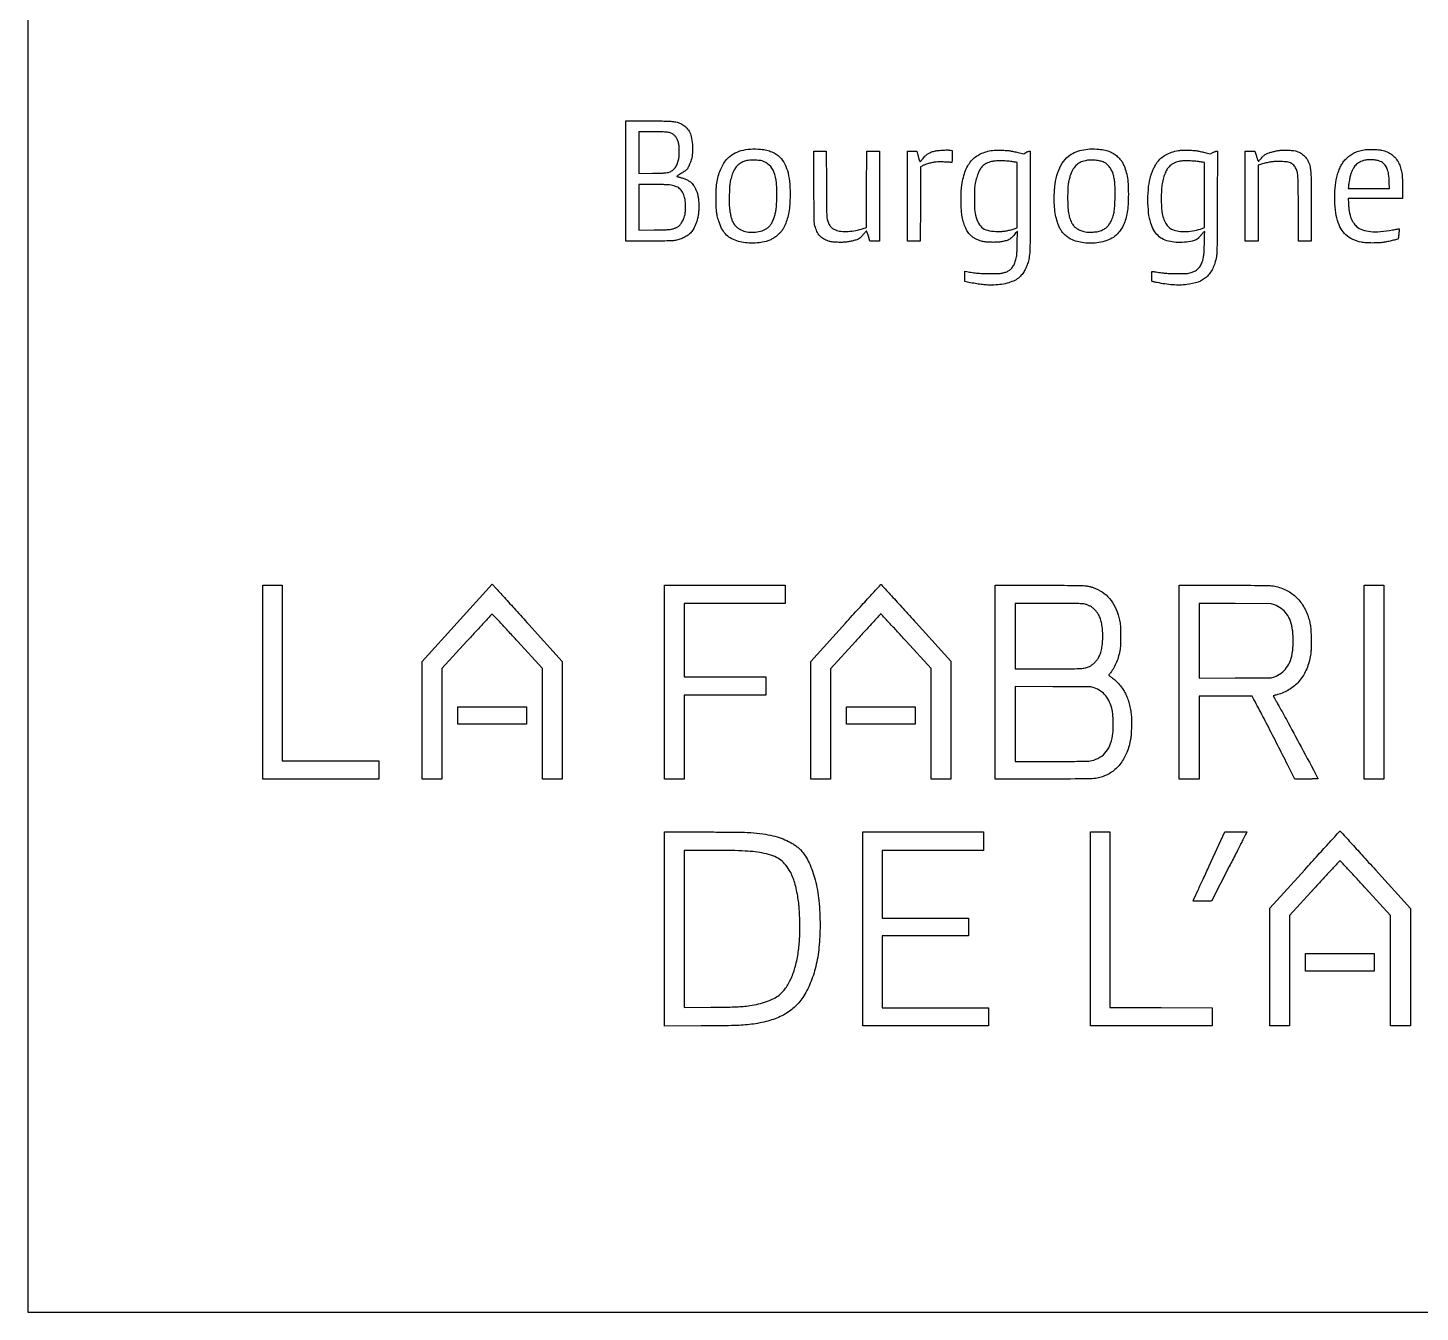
# Model space of a CAD drawing. Extents: x 0 to 6244, y 0 to 6667.
# Drawn here: x 0 to 3585, y 0 to 3308 of the extents above; entities that cross this region are included whole.
import ezdxf

# ---------------------------------------------------------------- set-up
doc = ezdxf.new("R2010")
doc.units = 0

msp = doc.modelspace()

# ---------------------------------------------------------------- linework, layer by layer
for points in [[(0, 3333.5), (0, 0), (3122, 0), (6244, 0), (6244, 3333.5), (6244, 6667), (3122, 6667), (0, 6667)], [(655, 1646), (655, 1420), (779.5, 1420), (904, 1420), (904, 1396.5), (904, 1373), (754.5, 1373), (605, 1373), (605, 1622.5), (605, 1872), (630, 1872), (655, 1872)], [(1950, 1848.5), (1950, 1825), (1820, 1825), (1690, 1825), (1690, 1730.5), (1690, 1636), (1795, 1636), (1900, 1636), (1900, 1612.5), (1900, 1589), (1795, 1589), (1690, 1589), (1690, 1481), (1690, 1373), (1664.5, 1373), (1639, 1373), (1639, 1622.5), (1639, 1872), (1794.5, 1872), (1950, 1872)], [(3492, 1622.5), (3492, 1373), (3466.5, 1373), (3441, 1373), (3441, 1622.5), (3441, 1872), (3466.5, 1872), (3492, 1872)], [(1284, 1536.5), (1284, 1514), (1195.5, 1514), (1107, 1514), (1107, 1536.5), (1107, 1559), (1195.5, 1559), (1284, 1559)], [(2285, 1536.5), (2285, 1514), (2196.5, 1514), (2108, 1514), (2108, 1536.5), (2108, 1559), (2196.5, 1559), (2285, 1559)], [(2461, 1213), (2461, 1189), (2330.5, 1189), (2200, 1189), (2200, 1102), (2200, 1015), (2311, 1015), (2422, 1015), (2422, 992), (2422, 969), (2311, 969), (2200, 969), (2200, 876.5), (2200, 784), (2337, 784), (2474, 784), (2474, 760.5), (2474, 737), (2312, 737), (2150, 737), (2150, 987), (2150, 1237), (2305.5, 1237), (2461, 1237)], [(2786.247826, 1010.75), (2786.5, 784.5), (2918.25, 784.246311), (3050, 783.992621), (3050, 760.496311), (3050, 737), (2893, 737), (2736, 737), (2736, 987), (2736, 1237), (2760.997826, 1237), (2785.995652, 1237)], [(3467, 901), (3467, 878), (3378.5, 878), (3290, 878), (3290, 901), (3290, 924), (3378.5, 924), (3467, 924)]]:
    msp.add_lwpolyline(points, close=True)
for points in [[(1656.144045, 3066.945951, -0.014226), (1664.801677, 3065.815101, -0.027205), (1671.653075, 3064.335207, -0.030197), (1677.81322, 3062.242381, -0.022947), (1684.285445, 3059.244556, -0.03981), (1689.547846, 3055.95097, -0.034112), (1694.518725, 3051.704213, -0.033253), (1698.990744, 3046.69818, -0.033148), (1702.764804, 3041.138358, -0.079027), (1708.250187, 3027.094384, -0.034349), (1711.173019, 3007.213042, -0.033845), (1711.377394, 2985.999102, -0.049015), (1708.46823, 2967.5, -0.03144), (1706.577064, 2961.731343, -0.013181), (1703.347571, 2954.219153, -0.012563), (1699.826111, 2947.066622, -0.046067), (1697.084619, 2942.833365, -0.065339), (1695.62666, 2941.409573, -0.008398), (1692.079519, 2938.843596, -0.009696), (1687.738783, 2935.93681, -0.007946), (1682.992994, 2932.995811, 0.003853), (1678.396285, 2930.19901, 0.006197), (1674.526767, 2927.736757, 0.001764), (1671.220207, 2925.557999, 0.256487), (1671.01302, 2925.162447, 0.317183), (1671.250683, 2924.83917, 0.004246), (1673.735578, 2924.032018, 0.010211), (1676.720892, 2923.156879, 0.006309), (1680.26302, 2922.244423, -0.026704), (1689.451931, 2919.473301, -0.030422), (1697.889211, 2915.835053, -0.033084), (1705.054257, 2911.597485, -0.054689), (1710.381799, 2907.022913, -0.046599), (1714.374958, 2901.866014, -0.022916), (1718.501397, 2894.658024, -0.022633), (1722.101146, 2886.785194, -0.032435), (1724.505271, 2879.5, -0.032506), (1726.290675, 2870.161728, -0.015974), (1727.402448, 2858.108468, -0.015774), (1727.762759, 2845.463826, -0.022056), (1727.229754, 2834.170819, -0.015437), (1725.857194, 2822.989037, -0.024785), (1723.924507, 2813.579055, -0.027065), (1721.222153, 2805.032586, -0.024247), (1717.52528, 2796.5, -0.034268), (1711.169465, 2785.548305, -0.053331), (1704.136612, 2777.214122, -0.054574), (1695.626862, 2770.687329, -0.037987), (1684.818488, 2765.206528, -0.033697), (1673.359906, 2761.332862, -0.043976), (1662.45978, 2759.453562, -0.017795), (1645.691734, 2758.660682, -0.001415), (1601.25, 2758.268137), (1540, 2757.900536), (1540, 2912.950268), (1540, 3068), (1592.894045, 3068, -0.001765), (1614.254662, 3067.924614, -0.002401), (1633.522497, 3067.696071, -0.001958), (1649.444217, 3067.36836, -0.019236)], [(1573, 2986.413428), (1573, 2932.826857), (1608.75, 2933.229905, 0.001201), (1630.909376, 2933.532956, 0.011597), (1640.315402, 2933.902509, 0.027495), (1646.170596, 2934.593305, 0.036387), (1651.377037, 2935.895894, 0.081072), (1659.675859, 2940.213053, 0.070518), (1666.633405, 2947.127344, 0.062812), (1672.018316, 2956.483299, 0.045019), (1675.667089, 2968, 0.038053), (1676.968157, 2977.181105, 0.016303), (1677.366031, 2989.570772, 0.016134), (1676.964519, 3001.820739, 0.043734), (1675.645875, 3010.40374, 0.038917), (1672.906878, 3018.734419, 0.051657), (1669.094156, 3025.7357, 0.056968), (1664.293017, 3031.257456, 0.067486), (1658.615596, 3035.196108, 0.063834), (1651.859531, 3037.618319, 0.031493), (1642.830717, 3039.017881, 0.018327), (1629.310252, 3039.751004, 0.004118), (1606.25, 3039.965112), (1573, 3040)], [(1886.86894, 2994.965509, -0.028714), (1902.743078, 2992.409076, -0.044084), (1916.015576, 2988.227743, -0.049468), (1927.171554, 2982.24629, -0.052694), (1936.679077, 2974.298088, -0.077625), (1949.057877, 2956.746498, -0.053764), (1957.444705, 2933.905222, -0.043758), (1961.982615, 2905.241241, -0.024642), (1962.697309, 2870, -0.014703), (1961.346008, 2846.888127, -0.026513), (1958.683623, 2828.106856, -0.031091), (1954.459433, 2811.967853, -0.034194), (1948.367634, 2797, -0.010124), (1944.937506, 2790.332239, -0.030559), (1942.239287, 2785.994621, -0.031541), (1939.079274, 2782.091998, -0.011355), (1934.121554, 2776.942301, -0.028064), (1926.657231, 2770.321699, -0.035736), (1919.052942, 2765.1415, -0.035197), (1910.692985, 2761.039031, -0.025973), (1900.950655, 2757.659507, -0.042277), (1882.843657, 2754.036836, -0.032104), (1862.61378, 2753.049396, -0.032399), (1842.690795, 2754.650441, -0.046776), (1825.528164, 2758.822207, -0.052091), (1808.885928, 2766.576291, -0.073066), (1796.218961, 2776.945494, -0.069161), (1786.599139, 2790.981405, -0.041422), (1779.087456, 2809.79137, -0.014819), (1775.414432, 2823.192733, -0.031608), (1773.548765, 2833.764567, -0.023095), (1772.724699, 2846.366478, -0.004829), (1772.515319, 2868.5, -0.001949), (1772.590325, 2886.810912, -0.011323), (1772.886135, 2896.462561, -0.019259), (1773.548454, 2903.657245, -0.014509), (1774.808706, 2911.5, -0.024166), (1779.207656, 2929.738753, -0.033141), (1785.014075, 2945.584083, -0.036797), (1792.236615, 2959.090214, -0.046473), (1800.890944, 2970.298769, -0.076095), (1816.731625, 2982.810325, -0.059376), (1836.973459, 2991.320847, -0.053598), (1860.703383, 2995.450394, -0.041891)], [(2056.271322, 2906.25, 0.000512), (2056.560561, 2857.65272, 0.004073), (2056.900166, 2835.196476, 0.007722), (2057.410218, 2822.027121, 0.042557), (2058.394881, 2815, 0.040958), (2061.602652, 2804.851664, 0.065247), (2066.105579, 2796.956622, 0.073015), (2072.060348, 2791.108249, 0.068253), (2079.577537, 2787.056874, 0.067327), (2093.855326, 2783.810469, 0.0355), (2112.066364, 2783.479853, 0.033267), (2131.901309, 2785.858001, 0.033338), (2151.231221, 2790.844984), (2159.5, 2793.577258), (2159.7549, 2891.788629), (2160.009801, 2990), (2176.5049, 2990), (2193, 2990), (2193, 2874), (2193, 2758), (2180.635185, 2758), (2168.27037, 2758), (2164.423771, 2771, 0.007537), (2162.867129, 2775.983476, 0.012077), (2161.372843, 2780.18125, 0.005915), (2160.00794, 2783.618812, 0.30414), (2159.439241, 2784, 0.199788), (2158.742048, 2783.709837, 0.005087), (2156.314759, 2781.215903, 0.010082), (2153.510861, 2778.154478, 0.006616), (2150.400655, 2774.522222, -0.019179), (2144.450368, 2767.916553, -0.063851), (2139.887212, 2764.288995, -0.059181), (2134.37572, 2761.78854, -0.01488), (2124.876004, 2759.078153, -0.016349), (2115.178595, 2756.955649, -0.021555), (2106.216892, 2755.695697, -0.020065), (2096.692245, 2755.157467, -0.011623), (2085.224162, 2755.236841, -0.005259), (2076.420818, 2755.595201, -0.019517), (2070.890325, 2756.095591, -0.02714), (2066.409146, 2756.92738, -0.019375), (2061.5, 2758.320668, -0.058534), (2049.047056, 2764.065393, -0.073459), (2039.30065, 2772.205153, -0.069978), (2031.992247, 2783.153532, -0.047295), (2026.77593, 2797.252763, -0.044084), (2025.444874, 2804.927551, -0.014628), (2024.823733, 2816.343103, -0.005048), (2024.509531, 2837.276947, -0.000331), (2024.252533, 2897.75), (2023.921627, 2990), (2039.890135, 2990), (2055.858643, 2990)], [(2376.25, 2992.358152), (2380, 2991.738315), (2380, 2975.80177, -0.002164), (2379.958077, 2966.114114, -0.026161), (2379.731231, 2962.397811, -0.102416), (2379.203078, 2960.790048, -0.352511), (2378.25, 2960.418784, 0.060547), (2372.968105, 2961.409503, 0.00655), (2360.549939, 2962.04797, 0.008659), (2347.831206, 2962.314484, 0.022795), (2338.723138, 2961.932194, 0.028115), (2329.541912, 2960.603268, 0.018726), (2319.206086, 2958.102292, 0.01883), (2309.518072, 2954.972105, 0.042051), (2302.5, 2951.717552), (2298.5, 2949.43647), (2298.244976, 2853.718235), (2297.989953, 2758), (2281.494976, 2758), (2265, 2758), (2265, 2874), (2265, 2990), (2276.957655, 2990), (2288.91531, 2990), (2290.896618, 2983.25, -0.002273), (2291.783463, 2980.177037, -0.001342), (2292.815902, 2976.5, -0.001342), (2293.82716, 2972.822651, -0.002302), (2294.648088, 2969.75, 0.015227), (2295.411346, 2967.163245, 0.023428), (2296.242594, 2964.982812, 0.019917), (2297.043999, 2963.327576, 0.276777), (2297.590435, 2963, 0.16694), (2298.206029, 2963.211426, 0.023238), (2299.245578, 2964.101562, 0.024483), (2300.414731, 2965.313944, 0.018538), (2301.578913, 2966.75, -0.020953), (2309.155444, 2976.004214, -0.050745), (2315.663442, 2981.963892, -0.057137), (2322.746681, 2986.075113, -0.033319), (2332, 2989.401887, -0.037583), (2341.384859, 2991.33742, -0.015388), (2354.342762, 2992.604611, -0.015228), (2367.231621, 2993.072115, -0.042428)], [(2529, 2990.977216, -0.009719), (2532.437271, 2990.338797, -0.002665), (2537.827202, 2989.198934, -0.002693), (2543.92398, 2987.841177, -0.002806), (2549.922389, 2986.435911), (2564.344778, 2982.971632), (2570.24406, 2986.485816, -0.016406), (2572.68071, 2987.831047, -0.01808), (2575.123749, 2988.967708, -0.017763), (2577.267775, 2989.784037, -0.082254), (2578.571671, 2990), (2581, 2990), (2581, 2862.551216, -0.000579), (2580.894145, 2771.091287, -0.008113), (2580.284446, 2738.210871, -0.023261), (2578.737034, 2719.215056, -0.038586), (2575.467535, 2703.484725, -0.03271), (2571.060424, 2691.31551, -0.034314), (2565.162278, 2680.026473, -0.036513), (2558.24072, 2670.393527, -0.054462), (2550.770901, 2663.208999, -0.060304), (2537.904041, 2655.554615, -0.0391), (2521.549966, 2649.805752, -0.035545), (2502.694691, 2646.202732, -0.029468), (2482.289414, 2645.000836, -0.015991), (2468.952479, 2645.428632, -0.013956), (2455.047298, 2646.710894, -0.012711), (2440.01159, 2648.91087, -0.008991), (2423.25, 2652.111661), (2413, 2654.260707), (2413, 2667.501248), (2413, 2680.741789), (2417.75, 2679.84561, 0.012424), (2432.277662, 2677.47684, 0.012663), (2446.813131, 2675.850014, 0.01199), (2462.12462, 2674.897116, 0.009011), (2479, 2674.556948, 0.006475), (2496.267683, 2674.743727, 0.02765), (2506.539593, 2675.557442, 0.041737), (2514.436585, 2677.304837, 0.031995), (2522.696498, 2680.462634, 0.075911), (2530.325579, 2685.468145, 0.06317), (2536.673656, 2692.817401, 0.055258), (2541.651533, 2702.476439, 0.03744), (2545.202364, 2714.348993, 0.022159), (2546.264118, 2720.48073, 0.016213), (2546.917616, 2727.359145, 0.009735), (2547.33261, 2737.042749, 0.002203), (2547.644586, 2753.5), (2548.081099, 2783.5), (2542.816887, 2777.5, -0.006311), (2535.071856, 2768.894022, -0.03496), (2530.542146, 2764.627479, -0.057764), (2526.549248, 2762.067043, -0.038944), (2521.510732, 2760.072401, -0.020638), (2511.741269, 2757.49622, -0.025275), (2502.429744, 2755.935981, -0.022946), (2492.307912, 2755.230428, -0.01295), (2480, 2755.25739, -0.005057), (2470.683548, 2755.61349, -0.018811), (2464.83426, 2756.117393, -0.02555), (2460.003944, 2756.969652, -0.016633), (2454.526886, 2758.420775, -0.02113), (2445.877812, 2761.426976, -0.034363), (2438.863856, 2764.775963, -0.037194), (2432.778091, 2768.837677, -0.031124), (2426.965196, 2773.988677, -0.056394), (2419.720012, 2783.118724, -0.039346), (2413.648674, 2794.795562, -0.034784), (2408.826842, 2808.814004, -0.025031), (2405.34822, 2825, -0.028121), (2403.869781, 2838.972625, -0.008996), (2403.21799, 2859.856352, -0.009206), (2403.328282, 2881.058578, -0.022854), (2404.40314, 2896.541019, -0.024436), (2407.89257, 2917.643379, -0.033955), (2413.197048, 2936.04729, -0.037977), (2420.304322, 2951.775354, -0.049325), (2429.21513, 2964.830825, -0.057561), (2439.560357, 2974.630493, -0.046144), (2452.639229, 2982.669122, -0.043663), (2467.74559, 2988.556347, -0.039805), (2484.120184, 2991.957095, -0.029021), (2492.728873, 2992.536302, -0.007746), (2506.471639, 2992.449204, -0.007813), (2520.232238, 2991.933542, -0.027788)], [(2758.144045, 2994.947103, -0.026502), (2774.189831, 2992.451174, -0.046388), (2787.024931, 2988.480614, -0.052226), (2797.829862, 2982.61876, -0.04626), (2807.673349, 2974.429998, -0.012276), (2812.208514, 2969.657465, -0.029186), (2815.274323, 2965.842855, -0.029242), (2817.871693, 2961.701565, -0.012367), (2820.884961, 2955.870592, -0.039297), (2827.38505, 2939.29344, -0.035809), (2831.457286, 2921.381344, -0.028969), (2833.485554, 2899.875867, -0.013695), (2833.728804, 2872, -0.013157), (2832.597445, 2846.861356, -0.02853), (2830.123686, 2827.691108, -0.035034), (2825.930041, 2811.630847, -0.035238), (2819.541338, 2796.345824, -0.057689), (2808.897442, 2780.156332, -0.070144), (2795.430915, 2768.010286, -0.066467), (2778.519174, 2759.60841, -0.045267), (2757.618108, 2754.540507, -0.032316), (2738.260837, 2752.934052, -0.034802), (2719.337885, 2753.907243, -0.036559), (2701.66436, 2757.3804, -0.045905), (2686.041522, 2763.240823, -0.044851), (2677.613636, 2768.295741, -0.036477), (2669.576282, 2775.1044, -0.036811), (2662.697822, 2782.923874, -0.048744), (2657.74117, 2791, -0.034754), (2651.072501, 2807.524594, -0.03163), (2646.507544, 2825.339091, -0.028312), (2643.867315, 2845.377628, -0.018587), (2643.000836, 2868.644045, -0.031281), (2645.253602, 2904.649656, -0.050056), (2652.122052, 2934.651733, -0.059288), (2663.556844, 2958.720616, -0.078651), (2679.5, 2976.937573, -0.069301), (2694.495827, 2986.266323, -0.048288), (2713.432228, 2992.575727, -0.044166), (2735.072797, 2995.555761, -0.037491)], [(3012.5, 2990.597292, -0.00755), (3016.437822, 2989.828362, -0.002968), (3021.840812, 2988.654844, -0.002936), (3027.66799, 2987.316953, -0.003661), (3033.064467, 2986.002758), (3045.628934, 2982.845325), (3051.732731, 2986.422662, -0.016952), (3054.26201, 2987.792034, -0.018329), (3056.814179, 2988.949157, -0.018153), (3059.063785, 2989.777251, -0.079268), (3060.459988, 2990), (3063.083447, 2990), (3062.747128, 2859.25, -0.000296), (3062.500386, 2781.294194, -0.002768), (3062.188027, 2747.689597, -0.005321), (3061.697362, 2728.431365, -0.036376), (3060.666836, 2719, -0.026988), (3056.555157, 2701.865904, -0.040286), (3050.986838, 2687.509818, -0.045201), (3043.79786, 2675.540571, -0.051054), (3034.827935, 2665.582409, -0.09984), (3013.558377, 2652.933168, -0.056709), (2984.250561, 2646.24986, -0.047363), (2948.519534, 2645.66905, -0.031394), (2907.878576, 2651.444658, -0.003007), (2903.238238, 2652.433459, -0.004407), (2899.169339, 2653.363773, -0.002173), (2895.729201, 2654.198115, -0.07798), (2894.976543, 2654.514497, -0.252899), (2894.269178, 2655.744762, -0.002093), (2894.014278, 2667.216452, -0.002422), (2893.864237, 2678.593729, -0.201081), (2894.513706, 2680.180373, -0.224101), (2894.973122, 2680.345205, -0.003358), (2897.883422, 2680.043932, -0.008342), (2901.303029, 2679.608855, -0.005325), (2905.263706, 2678.994521, 0.00894), (2919.893582, 2676.833509, 0.012607), (2933.003714, 2675.470954, 0.012139), (2946.537143, 2674.738475, 0.00746), (2962.5, 2674.501005, 0.00684), (2978.919562, 2674.726346, 0.030997), (2988.451366, 2675.58054, 0.045199), (2995.992728, 2677.439522, 0.027497), (3004.5, 2680.906715, 0.072821), (3013.026211, 2686.583066, 0.074755), (3019.479135, 2694.420596, 0.06148), (3024.216355, 2705.121181, 0.031045), (3027.611826, 2719.5, 0.03135), (3028.871402, 2731.210827, 0.004441), (3029.733639, 2755.432554, 0.000938), (3030.396172, 2782.115177, 0.535053), (3029.304526, 2782.880027, 0.10663), (3028.706428, 2782.484836, 0.004083), (3026.849373, 2780.555383, 0.007154), (3024.690995, 2778.209555, 0.004965), (3022.316606, 2775.5, -0.001841), (3019.797628, 2772.588946, -0.001722), (3017.20077, 2769.63075, -0.001713), (3014.877301, 2767.020376, -0.005891), (3013.343771, 2765.349362, -0.145007), (3003.459114, 2759.577857, -0.030924), (2983.661671, 2756.002877, -0.03267), (2961.49486, 2754.860066, -0.047201), (2942, 2756.97648, -0.059264), (2924.223654, 2762.88436, -0.079853), (2910.239862, 2772.422845, -0.076834), (2899.577564, 2786.176857, -0.050471), (2891.663401, 2804.626444, -0.04926), (2886.100271, 2831.258968, -0.026848), (2884.302716, 2864.639264, -0.026711), (2886.1124, 2898.563009, -0.042825), (2891.649335, 2927, -0.028646), (2894.825714, 2936.119139, -0.016709), (2899.610651, 2946.667213, -0.016658), (2904.924382, 2956.567398, -0.038705), (2909.700722, 2963.5, -0.057362), (2920.306657, 2973.898904, -0.0483), (2933.604536, 2982.318061, -0.045659), (2949.041864, 2988.423793, -0.040235), (2966, 2991.948927, -0.029184), (2975.274544, 2992.563581, -0.009222), (2989.159845, 2992.41616, -0.009281), (3003.068606, 2991.753307, -0.027897)], [(3263.906932, 2990.493837, -0.06799), (3276.744883, 2985.481552, -0.071792), (3287.504875, 2977.279061, -0.070312), (3295.677087, 2966.204509, -0.061313), (3300.928689, 2952.778822, -0.037096), (3303.158766, 2940.255895, -0.016433), (3304.320755, 2923.493988, -0.007956), (3304.87416, 2896.421453, -0.001132), (3305, 2840.826322), (3305, 2758), (3288.57033, 2758), (3272.14066, 2758), (3271.731484, 2842.25, 0.000814), (3271.341408, 2902.399051, 0.012183), (3270.659662, 2923.382653, 0.036554), (3269.110474, 2935.23981, 0.062041), (3265.901488, 2944.703499, 0.076556), (3259.60989, 2953.828161, 0.103573), (3251.409507, 2959.53417, 0.076129), (3239.681983, 2962.522957, 0.025628), (3222, 2963.342742, 0.014179), (3209.529991, 2962.927692, 0.021806), (3198.792554, 2961.793571, 0.022005), (3188.266076, 2959.738094, 0.014804), (3176.447044, 2956.512217), (3168, 2953.935711), (3168, 2855.967855), (3168, 2758), (3151.5, 2758), (3135, 2758), (3135, 2874), (3135, 2990), (3147.457057, 2990), (3159.914115, 2990), (3163.017535, 2979.75, 0.000115), (3164.260899, 2975.646796, 0.000138), (3165.430231, 2971.794922, 0.000117), (3166.416477, 2968.552117, 0.000944), (3166.872977, 2967.0625, 0.032134), (3167.237578, 2966.10405, 0.036156), (3167.7102, 2965.23898, 0.038974), (3168.214991, 2964.57526, 0.130971), (3168.667065, 2964.277645, 0.271912), (3169.318619, 2964.415999, 0.00809), (3171.428558, 2966.407, 0.014032), (3173.886329, 2968.940894, 0.008968), (3176.604565, 2972.014287, -0.011834), (3180.371312, 2976.224309, -0.029286), (3183.375189, 2979.071869, -0.035634), (3186.309827, 2981.206607, -0.027482), (3189.779154, 2983.114138, -0.031891), (3196.265054, 2985.73482, -0.014905), (3204.950236, 2988.330666, -0.01468), (3214.27167, 2990.525645, -0.019635), (3222.845198, 2991.932459, -0.027891), (3231.958992, 2992.549535, -0.011715), (3244.25271, 2992.407016, -0.011252), (3256.246055, 2991.716336, -0.039127)], [(3486.5, 2992.53496, -0.053116), (3500.305183, 2988.15578, -0.057907), (3512.450251, 2981.056252, -0.059169), (3522.428258, 2971.517912, -0.059918), (3529.845958, 2959.94602, -0.036883), (3534.888494, 2947.195635, -0.037976), (3537.943697, 2933.965999, -0.028036), (3539.526724, 2917.349907, -0.009704), (3539.997183, 2893.25), (3540, 2868), (3469.845678, 2868), (3399.691355, 2868), (3400.315093, 2855.693234, 0.01577), (3401.170281, 2845.310029, 0.01491), (3402.688685, 2834.803989, 0.015615), (3404.672012, 2825.244904, 0.031044), (3406.94102, 2817.854179, 0.031888), (3409.615242, 2811.924791, 0.02618), (3413.186477, 2805.964335, 0.026601), (3417.275076, 2800.533669, 0.037638), (3421.502756, 2796.20649, 0.098159), (3436.599466, 2787.440042, 0.058005), (3457.033574, 2782.98787, 0.045934), (3482.738117, 2782.811957, 0.025379), (3513.879108, 2787.064168, -0.002457), (3520.48104, 2788.276037, -0.004002), (3526.097003, 2789.232098, -0.000747), (3531.037981, 2790.025033, -0.25785), (3531.383339, 2789.90011, -0.209715), (3531.623108, 2789.140035, -0.00052), (3530.363094, 2777.616011, -0.001519), (3529.128156, 2766.732407, -0.058763), (3528.563769, 2764.358515, -0.24508), (3527.395605, 2763.293365, -0.002607), (3516.486007, 2760.468081, -0.008336), (3504.742961, 2757.699695, -0.008522), (3493, 2755.346099, -0.032786), (3480.487706, 2753.898089, -0.012187), (3462.771742, 2753.449904, -0.01179), (3445.314561, 2753.845532, -0.041577), (3434.193451, 2755.292041, -0.05432), (3411.780687, 2762.743807, -0.077125), (3394.281549, 2774.295408, -0.078884), (3381.37812, 2790.384777, -0.05979), (3372.573294, 2811.26423, -0.043004), (3367.26147, 2838.34659, -0.027024), (3365.529292, 2870.580045, -0.027034), (3367.283148, 2902.786457, -0.043291), (3372.614589, 2929.781706, -0.022016), (3377.021326, 2942.836784, -0.032945), (3382.096839, 2953.746878, -0.036146), (3388.143612, 2963.107194, -0.036362), (3395.464412, 2971.479225, -0.042801), (3405.594351, 2979.908956, -0.044821), (3416.862376, 2986.344343, -0.042236), (3429.69234, 2990.953751, -0.031136), (3444.5, 2993.928222, -0.030625), (3453.26285, 2994.5845, -0.011671), (3465.513124, 2994.464211, -0.011683), (3477.754579, 2993.771524, -0.030297)], [(1851.5, 2965.571858, 0.018923), (1845.762079, 2964.000931, 0.030139), (1841.011447, 2962.183798, 0.029896), (1836.486758, 2959.797236, 0.018243), (1831.438433, 2956.47799, 0.069508), (1824.01975, 2949.470519, 0.051203), (1817.885981, 2939.959397, 0.042213), (1812.867706, 2927.614151, 0.024005), (1808.81891, 2912, 0.036393), (1807.150437, 2899.525407, 0.008523), (1806.240074, 2878.446986, 0.009114), (1806.070214, 2856.916408, 0.024735), (1806.982074, 2841.685894, 0.016308), (1808.487629, 2831.145134, 0.018895), (1810.623254, 2821.23585, 0.020572), (1813.215766, 2812.585931, 0.03936), (1816.110722, 2805.943642, 0.046609), (1819.708819, 2800.485709, 0.035622), (1824.571598, 2795.236574, 0.034862), (1830.264901, 2790.607344, 0.038898), (1836.349117, 2786.999664, 0.076174), (1851.193158, 2782.319661, 0.050167), (1869.105944, 2781.367401, 0.050003), (1886.932317, 2784.008054, 0.073607), (1901.526495, 2790.074319, 0.053983), (1907.829743, 2794.853618, 0.050789), (1913.10933, 2800.962604, 0.043649), (1917.663309, 2808.843642, 0.025174), (1921.795286, 2819, 0.024526), (1924.762866, 2829.054257, 0.024059), (1926.753967, 2839.415254, 0.019694), (1928.006927, 2851.612359, 0.009173), (1928.716586, 2867.5, 0.02603), (1927.659738, 2908.521543, 0.073825), (1921.285647, 2936.34692, 0.111799), (1909.139468, 2954.283329, 0.120218), (1890.744071, 2964.659801, 0.049751), (1883.281785, 2965.978281, 0.013057), (1871.137609, 2966.578069, 0.013035), (1858.982979, 2966.543656, 0.050165)], [(2481.358914, 2963.097022, 0.026789), (2474.322297, 2960.961526, 0.032175), (2467.986316, 2958.188541, 0.034497), (2462.463869, 2954.83426, 0.042675), (2457.862823, 2950.958061, 0.06741), (2452.005426, 2943.265511, 0.03458), (2446.755903, 2932.315274, 0.029922), (2442.288531, 2918.746904, 0.020861), (2438.8246, 2903, 0.038543), (2437.57895, 2890.299167, 0.006938), (2437.416295, 2866.523483, 0.006775), (2437.905529, 2842.759871, 0.041222), (2439.334205, 2830.555498, 0.047333), (2446.101775, 2808.165327, 0.11571), (2456.025059, 2794.22171, 0.11975), (2470.874821, 2786.424203, 0.052659), (2493, 2783.307755, 0.017176), (2505.097824, 2783.303341, 0.025168), (2515.702014, 2784.199493, 0.025593), (2526.028299, 2786.140596, 0.018653), (2537.273588, 2789.304761), (2547.5, 2792.598466), (2547.75568, 2876.799233, 0.000841), (2547.799416, 2909.087643, 0.001402), (2547.714272, 2936.272776, 0.000079), (2547.565346, 2960.705746, 0.403517), (2547.25568, 2961.022982, -0.027775), (2546.684812, 2961.072163, -0.000318), (2542.903231, 2961.613211, -0.000976), (2538.537035, 2962.249435, -0.000636), (2533.5, 2963, 0.021114), (2519.920796, 2964.458169, 0.015724), (2504.855656, 2964.960118, 0.015649), (2490.911006, 2964.549542, 0.045119)], [(2723.130856, 2965.459002, 0.064052), (2709.393019, 2960.574664, 0.08153), (2698.557277, 2952.637067, 0.074365), (2690.138961, 2941.028027, 0.043815), (2683.589112, 2925.155957, 0.021128), (2680.552474, 2913.811814, 0.026831), (2678.764856, 2903.119236, 0.020565), (2677.853347, 2890.280477, 0.006916), (2677.554311, 2871.5, 0.011236), (2678.030683, 2848.131414, 0.027655), (2679.712216, 2831.053946, 0.036705), (2682.825824, 2817.56304, 0.045902), (2687.731983, 2805.692979, 0.061012), (2693.049899, 2798.011628, 0.053346), (2700.289832, 2791.443505, 0.051067), (2709.084237, 2786.312573, 0.046715), (2719, 2782.885779, 0.046709), (2726.518142, 2781.780039, 0.016129), (2737.506809, 2781.555575, 0.016138), (2748.49097, 2782.040338, 0.04647), (2756, 2783.323531, 0.035627), (2767.031724, 2787.143509, 0.057937), (2775.623521, 2792.066484, 0.062995), (2782.356792, 2798.490373, 0.052053), (2787.788255, 2806.797352, 0.030028), (2793.606741, 2820.002689, 0.042945), (2797.008853, 2832.336262, 0.031941), (2798.833886, 2847.542051, 0.009379), (2799.700097, 2871.049153, 0.006456), (2799.802304, 2890.848568, 0.01688), (2799.212022, 2905.061302, 0.021909), (2797.80521, 2916.819736, 0.02142), (2795.367843, 2928.5, 0.046065), (2791.672837, 2938.925052, 0.049432), (2786.198655, 2948.236575, 0.052483), (2779.373314, 2955.785155, 0.068688), (2771.671695, 2960.982537, 0.059197), (2761.623989, 2964.516732, 0.032013), (2748.655524, 2966.555916, 0.031535), (2735.08857, 2966.948254, 0.044913)], [(2964, 2963.439924, 0.036369), (2956.850084, 2961.345117, 0.032351), (2949.782788, 2958.16876, 0.033412), (2943.462508, 2954.260028, 0.049567), (2938.57, 2949.971381, 0.062825), (2932.785394, 2941.979683, 0.034215), (2927.698722, 2930.96562, 0.030036), (2923.494895, 2917.575049, 0.022018), (2920.398912, 2902.310983, 0.029031), (2919.034957, 2888.443122, 0.009775), (2918.61936, 2868.116552, 0.009739), (2918.996528, 2847.823646, 0.029816), (2920.337945, 2834.134101, 0.033982), (2924.237327, 2817.114834, 0.060701), (2930.009993, 2803.992031, 0.073463), (2937.814121, 2794.387324, 0.082884), (2947.772561, 2787.913886, 0.075695), (2963.078498, 2783.84358, 0.037308), (2983.249804, 2783.152805, 0.035933), (3004.739278, 2785.57373, 0.043529), (3024.27683, 2791.002386), (3030, 2793.143698), (3030, 2877.071849, 0.000837), (3029.946104, 2909.255216, 0.001396), (3029.779687, 2936.3507, 0.000079), (3029.558272, 2960.703772, 0.405425), (3029.25, 2961.015641, -0.028273), (3028.679601, 2961.059868, -0.000279), (3024.616278, 2961.609593, -0.000919), (3019.937815, 2962.25396, -0.000595), (3014.528819, 2963.015641, 0.019028), (3001.361034, 2964.377242, 0.014149), (2986.752752, 2964.913487, 0.014043), (2973.232244, 2964.647268, 0.041156)], [(3442.601399, 2966.357856, 0.033126), (3435.926687, 2964.457044, 0.033688), (3429.600307, 2961.699794, 0.035103), (3423.967405, 2958.257549, 0.045265), (3419.36774, 2954.310522, 0.051884), (3415.366933, 2949.234269, 0.025109), (3411.299425, 2942.023336, 0.02423), (3407.70584, 2933.865401, 0.028203), (3405.120395, 2925.796528, 0.011441), (3403.913233, 2920.659713, 0.010784), (3402.916047, 2915.371129, 0.007324), (3401.875574, 2908.493744, 0.002069), (3400.456055, 2897.75), (3399.976365, 2894), (3453.105592, 2894), (3506.23482, 2894), (3505.766334, 2910.25, 0.028266), (3503.989347, 2931.022157, 0.067038), (3499.773539, 2945.922247, 0.090087), (3492.770574, 2956.39733, 0.093852), (3482.620011, 2963.562351, 0.056415), (3474.301632, 2966.270962, 0.033096), (3463.916744, 2967.691132, 0.032038), (3452.89532, 2967.753812, 0.038228)], [(1573, 2845.420144), (1573, 2786.840288), (1612.75, 2787.240455, 0.001156), (1636.701571, 2787.536943, 0.009592), (1647.563051, 2787.904993, 0.021367), (1654.36926, 2788.558917, 0.032751), (1660.169075, 2789.758703, 0.009544), (1663.389455, 2790.714635, 0.008312), (1666.723897, 2791.835435, 0.008388), (1669.706428, 2792.950116, 0.024331), (1671.714023, 2793.854106, 0.080736), (1677.942575, 2798.422832, 0.050681), (1683.60322, 2805.487168, 0.045399), (1688.317717, 2814.46557, 0.037116), (1691.716324, 2824.770023, 0.046543), (1693.157213, 2834.21642, 0.017719), (1693.462743, 2847.547825, 0.017755), (1692.821312, 2860.893726, 0.045394), (1691.14483, 2870.416872, 0.053581), (1685.81362, 2884.079041, 0.09822), (1678.374418, 2893.374704, 0.094312), (1667.725191, 2899.359454, 0.046467), (1652.549466, 2902.929837, 0.025533), (1647.691209, 2903.354286, 0.002891), (1636.650722, 2903.689014, 0.003458), (1623.384993, 2903.922677, 0.002674), (1608.927641, 2904), (1573, 2904)], [(1289.384765, 1771.75997), (1376, 1676.019941), (1376, 1524.50997), (1376, 1373), (1350.5, 1373), (1325, 1373), (1325, 1515.271908), (1325, 1657.543816), (1260.667658, 1727.925157, 0.000853), (1235.93443, 1754.891451, 0.001414), (1214.96338, 1777.548832, 0.000089), (1196.056942, 1797.852816, 0.287564), (1195.417658, 1798.023447, 0.132009), (1194.779315, 1797.621735, 0.00005), (1175.911023, 1777.225735, 0.000788), (1154.981941, 1754.525961, 0.000478), (1130.300717, 1727.620199), (1066.101434, 1657.5), (1066.050717, 1515.25), (1066, 1373), (1040.5, 1373), (1015, 1373), (1015, 1524.298553), (1015, 1675.597107), (1105.245029, 1775.288818), (1195.490059, 1874.980529), (1199.129794, 1871.240265, -0.00869), (1201.910888, 1868.281169, -0.000051), (1227.143583, 1840.475069, -0.000216), (1255.921371, 1808.728259, -0.000137)], [(2287.58789, 1775), (2376.889266, 1676.5), (2376.944633, 1524.75), (2377, 1373), (2351.5, 1373), (2326, 1373), (2326, 1515.361797), (2326, 1657.723595), (2261.354246, 1728.416043, 0.001042), (2236.514666, 1755.465632, 0.001741), (2215.490317, 1778.106337, 0.000123), (2196.585256, 1798.313244, 0.442873), (2196.000866, 1798.304246, -0.004623), (2195.420349, 1797.656639, -0.000002), (2176.658036, 1777.111586, -0.000032), (2155.791977, 1754.266074, -0.00002), (2131.14662, 1727.288387), (2067, 1657.076775), (2067, 1515.038387), (2067, 1373), (2041.5, 1373), (2016, 1373), (2016.007536, 1524.25), (2016.015072, 1675.5), (2105.757536, 1774.724112, -0.000829), (2140.267625, 1812.753436, -0.00137), (2169.547421, 1844.735308, -0.00009), (2195.938604, 1873.393442, -0.251581), (2196.893257, 1873.724112, -0.168571), (2197.847386, 1873.210905, -0.000068), (2224.109524, 1844.631458, -0.001023), (2253.247712, 1812.783016, -0.000621)], [(2722.026234, 1870.963997, -0.018742), (2730.97128, 1869.528389, -0.022958), (2739.188824, 1867.49544, -0.022929), (2747.193842, 1864.715175, -0.018613), (2755.5, 1861.032203, -0.0678), (2776.542269, 1846.944178, -0.065883), (2793.284215, 1827.617456, -0.061312), (2805.32593, 1803.30124, -0.046971), (2812.482595, 1774.489545, -0.028963), (2813.695236, 1761.300177, -0.008565), (2814.032867, 1741.015684, -0.008607), (2813.673227, 1720.699423, -0.028131), (2812.44991, 1707.317354, -0.027922), (2808.877202, 1689.981053, -0.032424), (2803.518716, 1674.019516, -0.034019), (2796.424012, 1659.581127, -0.038019), (2787.663001, 1646.795503, 0.013369), (2785.868993, 1644.435628, 0.021843), (2784.492739, 1642.333138, 0.01752), (2783.551221, 1640.613281, 0.345465), (2783.663001, 1640.060203, 0.019874), (2784.250282, 1639.598381, 0.001077), (2786.163507, 1638.219534, 0.001678), (2788.449166, 1636.591331, 0.001223), (2791, 1634.796447, -0.036049), (2800.009531, 1627.469129, -0.024989), (2809.114904, 1618.00293, -0.024176), (2817.599605, 1607.241748, -0.026291), (2824.753764, 1596, -0.03417), (2830.302558, 1584.390848, -0.022951), (2835.092, 1570.483416, -0.022114), (2838.78595, 1555.489004, -0.023725), (2841.038368, 1540.573892, -0.023265), (2841.8007, 1526.955705, -0.007679), (2841.681279, 1506.91114, -0.007254), (2840.973169, 1487.152004, -0.031185), (2839.650302, 1475.461552, -0.04999), (2830.106496, 1441.626517, -0.066819), (2814.596743, 1413.785383, -0.072752), (2793.531322, 1392.785294, -0.0759), (2767.621176, 1379.061953, -0.042504), (2753.242903, 1375.381095, -0.031411), (2736.900483, 1373.694172, -0.009516), (2708.245839, 1373.091604, -0.000499), (2616.36901, 1373), (2491, 1373), (2491, 1622.5), (2491, 1872), (2602.276234, 1872, -0.000673), (2650.129283, 1871.93561, -0.00149), (2686.624917, 1871.728635, -0.000876), (2715.024168, 1871.433177, -0.027382)], [(3202.533125, 1870.93211, -0.066306), (3234.495361, 1862.065025, -0.075224), (3261.535079, 1845.367533, -0.074553), (3282.60613, 1821.275164, -0.063566), (3297.081904, 1790.749365, -0.020148), (3300.894736, 1777.264464, -0.029108), (3303.076349, 1765.072557, -0.022537), (3304.1462, 1750.601938, -0.007183), (3304.456545, 1729, -0.002152), (3304.382865, 1711.88049, -0.011283), (3304.089439, 1702.470616, -0.018626), (3303.44564, 1695.414312, -0.015003), (3302.245394, 1687.89257, -0.057694), (3291.2375, 1652.743235, -0.07361), (3273.058935, 1624.112877, -0.077828), (3248.300464, 1603.141069, -0.074934), (3218, 1590.406952, 0.002003), (3213.947862, 1589.362477, 0.00314), (3210.472817, 1588.42853, 0.000859), (3207.454718, 1587.591457, 0.113405), (3207.120228, 1587.409543, 0.347923), (3207.064236, 1587.096863, 0.000448), (3210.227905, 1581.213141, 0.0033), (3213.853601, 1574.589693, 0.001993), (3218.232854, 1566.786894, -0.004709), (3240.760175, 1526.13256, -0.001035), (3278.649256, 1455.863034, -0.000079), (3321.219819, 1376.488083, -0.123655), (3322, 1373.381657, -0.41042), (3321.845463, 1373.225104, -0.000162), (3313.260938, 1373.116544, -0.002005), (3303.657648, 1373.036728, -0.001202), (3292.25, 1373.015088), (3262.5, 1373.030176), (3243.747597, 1410.265088, 0.001357), (3218.089854, 1460.868881, 0.001318), (3191.907678, 1511.829083, 0.001124), (3168.835131, 1556.20229, 0.007786), (3157.142264, 1577.743402), (3152.5, 1585.986804), (3084.25, 1585.993402), (3016, 1586), (3016, 1479.5), (3016, 1373), (2990.5, 1373), (2965, 1373), (2965, 1622.5), (2965, 1872), (3079.927641, 1872, -0.000614), (3130.868336, 1871.9374, -0.001563), (3167.836749, 1871.730976, -0.000932), (3195.875325, 1871.434515, -0.031451)], [(2542, 1741), (2542, 1657), (2627.75, 1657.017364, 0.000819), (2690.33701, 1657.132615, 0.013481), (2711.24246, 1657.769178, 0.041715), (2723.283127, 1659.47558, 0.055063), (2733.745722, 1663.108202, 0.049452), (2739.932903, 1666.842405, 0.02977), (2746.48746, 1672.378538, 0.02957), (2752.422758, 1678.739606, 0.044115), (2756.737881, 1685, 0.045397), (2761.715359, 1696.010052, 0.033912), (2765.219547, 1708.868599, 0.029706), (2767.303592, 1723.779688, 0.01987), (2767.98821, 1741, 0.019612), (2767.326655, 1757.859344, 0.02853), (2765.317139, 1772.600638, 0.032293), (2761.946785, 1785.420016, 0.043028), (2757.174623, 1796.470475, 0.045743), (2753.35513, 1802.236092, 0.025382), (2747.741562, 1808.543496, 0.02541), (2741.582102, 1814.189946, 0.05041), (2736.084677, 1817.874184, 0.021336), (2733.250374, 1819.232933, 0.011076), (2729.608806, 1820.696763, 0.010993), (2725.795633, 1822.037366, 0.016426), (2722.403989, 1823.024555, 0.045062), (2715.171611, 1824.194134, 0.012317), (2703.613226, 1824.721915, 0.004854), (2682.804746, 1824.956871, 0.000396), (2628.340037, 1825), (2542, 1825)], [(3016, 1729), (3016, 1632.940548), (3108.75, 1633.220274), (3201.5, 1633.5), (3209.975983, 1636.45718, 0.075508), (3227.582149, 1645.767186, 0.077134), (3241.483315, 1659.828035, 0.070928), (3251.311204, 1678.517908, 0.051116), (3256.927584, 1701.434334, 0.028392), (3257.750977, 1711.523365, 0.006166), (3257.966508, 1729, 0.006166), (3257.750977, 1746.476635, 0.028392), (3256.927584, 1756.565666, 0.051116), (3251.311204, 1779.482092, 0.070928), (3241.483315, 1798.171965, 0.077134), (3227.582149, 1812.232814, 0.075508), (3209.975983, 1821.54282), (3201.5, 1824.5), (3108.75, 1824.779726), (3016, 1825.059452)], [(2542.244997, 1514.77833), (2542.5, 1418.5), (2637, 1418.5, 0.000383), (2695.214061, 1418.544623, 0.004163), (2718.689814, 1418.776096, 0.009575), (2731.874816, 1419.268605, 0.043144), (2739.5, 1420.364322, 0.080684), (2760.628596, 1429.04867, 0.091469), (2776.886342, 1443.698518, 0.082301), (2788.024499, 1464.544634, 0.052319), (2794.095633, 1491.449144, 0.026781), (2794.916992, 1504.296743, 0.01063), (2794.723087, 1521.978977, 0.010273), (2793.806941, 1539.323594, 0.035105), (2792.192044, 1550.5, 0.048143), (2785.619491, 1571.025836, 0.069552), (2775.75596, 1587.296188, 0.074496), (2762.399582, 1599.448065, 0.065686), (2745.5, 1607.785449), (2737.5, 1610.5), (2639.744997, 1610.77833), (2541.989994, 1611.056659)], [(1862, 1235.085211, -0.013279), (1892.915554, 1231.630154, -0.022935), (1918.352002, 1226.903837, -0.026982), (1939.958826, 1220.60816, -0.033823), (1959.13465, 1212.385332, -0.019007), (1968.154013, 1207.331683, -0.018229), (1976.893473, 1201.54083, -0.01916), (1984.51477, 1195.626424, -0.036841), (1990.052335, 1190.236147, -0.072247), (2011.888744, 1156.978025, -0.046318), (2027.50082, 1113.421692, -0.038853), (2036.922914, 1059.797646, -0.024196), (2039.979882, 996, -0.024232), (2037.209716, 939.463324, -0.034666), (2028.880749, 889.968556, -0.038925), (2014.930857, 846.987324, -0.04891), (1995.258075, 810.04995, -0.063416), (1973.415354, 784.831501, -0.05962), (1945.518126, 765.281892, -0.052948), (1910.781746, 751.151421, -0.034721), (1868.5, 742.089127, -0.012804), (1847.542539, 739.644626, -0.013702), (1826.955859, 738.343725, -0.006854), (1797.046754, 737.685672, -0.000908), (1733.75, 737.275822), (1639, 736.83442), (1639, 987.015805), (1639, 1237.197189), (1743.75, 1236.714565, -0.000762), (1788.841045, 1236.438112, -0.001531), (1824.42747, 1236.056744, -0.00125), (1851.870075, 1235.609993, -0.016492)], [(3139, 1236.609116, -0.118321), (3138.927223, 1236.30588, -0.000007), (3125.64557, 1210.230688, -0.000277), (3110.969923, 1181.459173, -0.000167), (3093.538109, 1147.359116), (3048.076219, 1058.5), (3023.993357, 1058.23212, -0.001264), (3008.96181, 1058.102914, -0.017658), (3003.551586, 1058.261178, -0.068685), (3001.190856, 1058.743929, -0.450694), (3000.790339, 1059.73212, 0.007464), (3001.473999, 1061.158808, 0.000012), (3013.273295, 1086.757248, 0.000094), (3026.505893, 1115.481271, 0.000058), (3042.04998, 1149.25), (3082.429775, 1237), (3110.714887, 1237, -0.001295), (3121.56082, 1236.971911, -0.00216), (3130.691248, 1236.885178, -0.000188), (3138.841963, 1236.769473, -0.409952)], [(3469.940681, 1139.33835), (3560, 1039.6767), (3560, 888.33835), (3560, 737), (3534.5, 737), (3509, 737), (3508.964173, 879.25), (3508.928346, 1021.5), (3444.395613, 1092, 0.000726), (3419.579946, 1119.031429, 0.001198), (3398.524348, 1141.790625, 0.000079), (3379.544656, 1162.201164, 0.208325), (3378.858549, 1162.5, 0.208467), (3378.172614, 1162.201017, 0.000079), (3359.223776, 1141.801375, 0.0012), (3338.202276, 1119.053992, 0.000727), (3313.427109, 1092.036596), (3249, 1021.573191), (3249, 879.286596), (3249, 737), (3223.5, 737), (3198, 737), (3198, 888.520313), (3198, 1040.040627), (3288.09362, 1139.520313, -0.000438), (3322.699578, 1177.664318, -0.000726), (3351.971063, 1209.777842, -0.000029), (3378.454311, 1238.74443, -0.210555), (3379.034301, 1239, -0.210842), (3379.614014, 1238.744171, -0.000029), (3406.087463, 1209.72439, -0.000726), (3435.347872, 1177.552129, -0.000438)], [(1690, 986.898516), (1690, 784.797033), (1758.75, 785.288134, 0.001265), (1802.42639, 785.710654, 0.007497), (1825.265789, 786.331991, 0.013168), (1841.930977, 787.475776, 0.01109), (1859.5, 789.541478, 0.025107), (1881.349195, 793.730405, 0.026058), (1902.393349, 800.049879, 0.027864), (1920.798084, 807.821404, 0.051992), (1934.5, 816.395552, 0.076635), (1951.20178, 834.152459, 0.04587), (1965.379116, 859.489825, 0.039933), (1976.48497, 891.021975, 0.028993), (1983.911597, 927.5, 0.010891), (1986.055729, 945.119475, 0.01244), (1987.318386, 962.051516, 0.010926), (1987.836683, 980.755791, 0.005769), (1987.704607, 1003.979013, 0.00366), (1987.158016, 1026.242601, 0.011803), (1986.337048, 1041.027162, 0.014058), (1984.904407, 1054.341089, 0.00714), (1982.393694, 1071, 0.01494), (1978.322969, 1091.747135, 0.02187), (1973.407699, 1109.691659, 0.024752), (1967.568383, 1125.177691, 0.033424), (1960.699302, 1138.472376, 0.043203), (1948.670993, 1154.966859, 0.067521), (1935.474548, 1166.530051, 0.061708), (1918.798164, 1174.822076, 0.030142), (1895.921371, 1181.348492, 0.024166), (1873.292334, 1185.216956, 0.016737), (1847.42441, 1187.486743, 0.010653), (1811.796145, 1188.653782, 0.002806), (1754.75, 1188.98616), (1690, 1189)]]:
    msp.add_lwpolyline(points, format="xyb", close=True)

doc.saveas('drawing.dxf')
